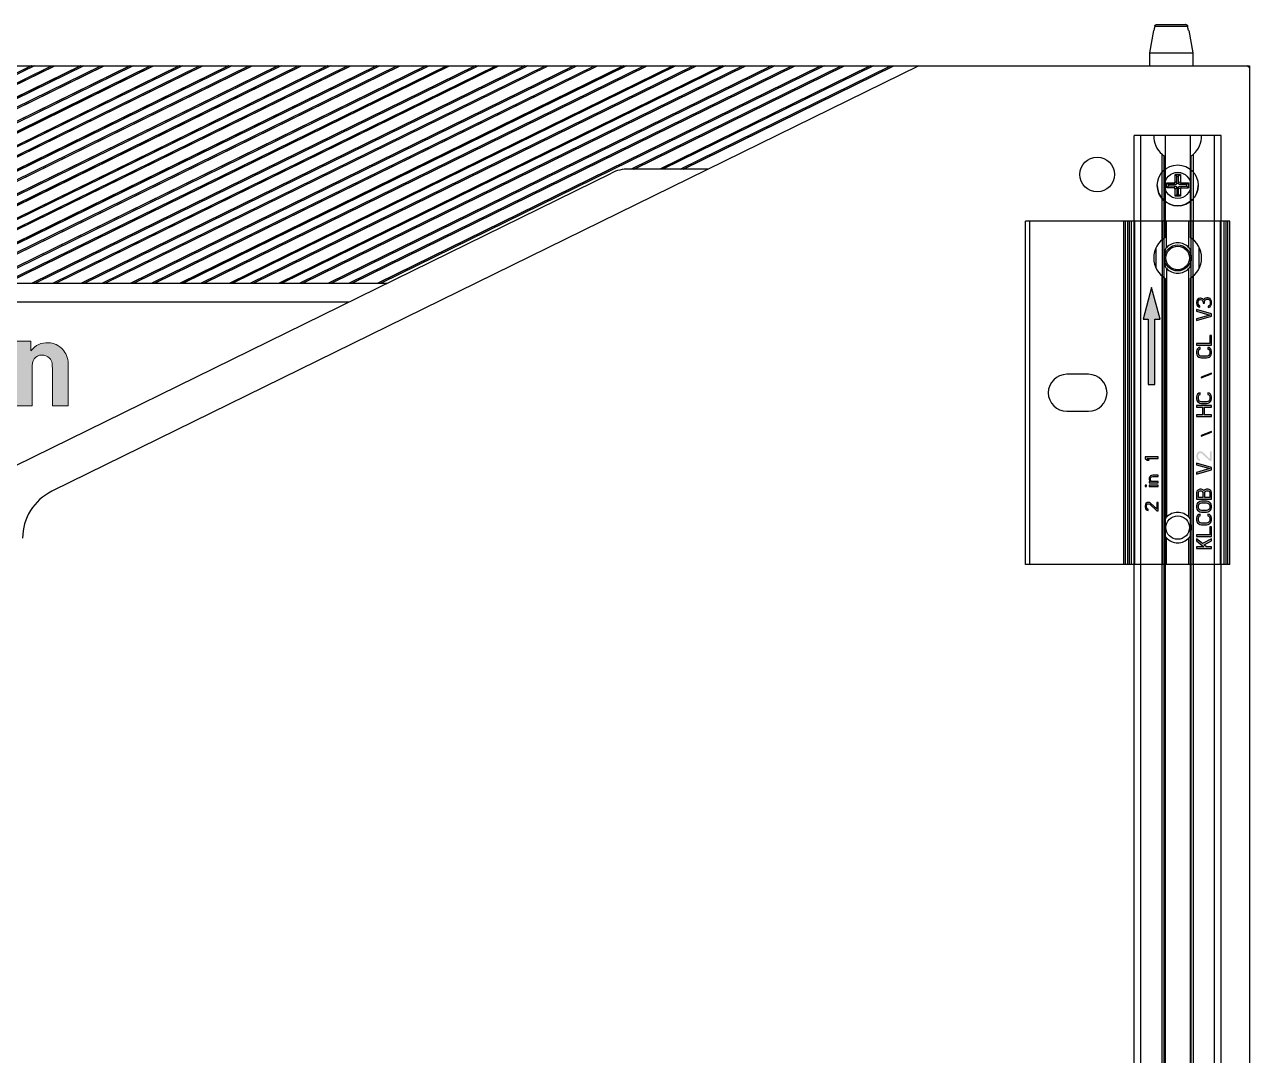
# Model space of a CAD drawing. Header units: millimetres. Extents: x 1927 to 14264, y 1863 to 5555.
# Drawn here: x 12292.3 to 12573.9, y 4583.4 to 4820.5 of the extents above; entities that cross this region are included whole.
import ezdxf

# ---------------------------------------------------------------- set-up
doc = ezdxf.new("R2010")
doc.units = ezdxf.units.MM
doc.layers.add('02___PRT_ALL_AXES', color=7, linetype='Continuous')
doc.layers.add('1轮廓线', color=7, linetype='Continuous', lineweight=25)
doc.layers.add('图层 1', color=7, linetype='Continuous', lineweight=18)

# ---------------------------------------------------------------- blocks, each defined once
blk = doc.blocks.new('rygj')
at = {"lineweight": 5, "true_color": 0x139b48}
h = blk.add_hatch(color=114, dxfattribs=at)
h.dxf.hatch_style = 1
h.paths.add_polyline_path([(5016.59, 3168.06), (5016.65, 3168.32), (5016.65, 3168.44), (5016.59, 3168.7), (5016.38, 3168.95), (5016.17, 3169.08), (5015.85, 3169.15), (5015.64, 3169.15), (5015.26, 3169.08), (5015.05, 3168.95), (5014.84, 3168.7), (5014.79, 3168.44), (5015.05, 3168.44), (5015.16, 3168.64), (5015.32, 3168.76), (5015.58, 3168.83), (5015.8, 3168.83), (5016.06, 3168.76), (5016.22, 3168.64), (5016.33, 3168.44), (5016.33, 3168.32), (5016.22, 3168.06), (5014.73, 3166.47), (5014.73, 3166.15), (5016.65, 3166.15), (5016.65, 3166.47), (5015.16, 3166.47), (5016.49, 3167.87)])
h.paths.add_polyline_path([(5020.62, 3169.15), (5020.31, 3169.15), (5020.31, 3168.83), (5020.62, 3168.83)])
h.paths.add_polyline_path([(5020.62, 3168.19), (5020.31, 3168.19), (5020.31, 3166.15), (5020.62, 3166.15)])
h.paths.add_polyline_path([(5021.74, 3167.87), (5021.99, 3167.93), (5022.24, 3167.87), (5022.37, 3167.81), (5022.49, 3167.68), (5022.56, 3167.36), (5022.56, 3166.15), (5022.87, 3166.15), (5022.87, 3167.36), (5022.81, 3167.68), (5022.74, 3167.87), (5022.62, 3168), (5022.43, 3168.12), (5022.24, 3168.19), (5021.99, 3168.19), (5021.74, 3168.12), (5021.56, 3168), (5021.43, 3167.87), (5021.43, 3168.19), (5021.12, 3168.19), (5021.12, 3166.15), (5021.43, 3166.15), (5021.43, 3167.61), (5021.56, 3167.74)])
h.paths.add_polyline_path([(5027.12, 3169.15), (5026.74, 3169.15), (5026.37, 3168.7), (5026.37, 3168.19), (5026.74, 3168.64), (5026.74, 3166.15), (5027.12, 3166.15)])
h = blk.add_hatch(color=114, dxfattribs=at)
h.dxf.hatch_style = 1
h.paths.add_polyline_path([(5043.78, 3168.4), (5043.78, 3166.9), (5058.78, 3166.9), (5058.78, 3165.7), (5066.06, 3167.65), (5058.78, 3169.6), (5058.78, 3168.4)])
h = blk.add_hatch(color=114, dxfattribs=at)
h.dxf.hatch_style = 1
h.paths.add_polyline_path([(5052.29, 3156.45), (5052.23, 3156.82), (5051.98, 3157.12), (5051.73, 3157.27), (5051.42, 3157.35), (5050.87, 3157.35), (5050.56, 3157.27), (5050.31, 3157.12), (5050.06, 3156.82), (5049.94, 3156.53), (5049.87, 3156.15), (5049.87, 3155.04), (5049.94, 3154.67), (5050.06, 3154.37), (5050.31, 3154.07), (5050.56, 3153.92), (5050.87, 3153.85), (5051.42, 3153.85), (5051.73, 3153.92), (5051.98, 3154.07), (5052.23, 3154.37), (5052.29, 3154.74), (5051.92, 3154.74), (5051.86, 3154.52), (5051.67, 3154.37), (5051.42, 3154.29), (5050.87, 3154.29), (5050.62, 3154.37), (5050.43, 3154.52), (5050.31, 3154.74), (5050.25, 3155.04), (5050.25, 3156.15), (5050.31, 3156.45), (5050.43, 3156.68), (5050.62, 3156.82), (5050.87, 3156.9), (5051.42, 3156.9), (5051.67, 3156.82), (5051.86, 3156.68), (5051.92, 3156.45)])
h.paths.add_polyline_path([(5063.63, 3156.53), (5063.57, 3156.82), (5063.32, 3157.12), (5063.08, 3157.27), (5062.64, 3157.35), (5062.52, 3157.35), (5062.08, 3157.27), (5061.84, 3157.12), (5061.59, 3156.82), (5061.53, 3156.53), (5061.84, 3156.53), (5061.96, 3156.75), (5062.15, 3156.9), (5062.46, 3156.97), (5062.7, 3156.97), (5063.01, 3156.9), (5063.2, 3156.75), (5063.32, 3156.53), (5063.32, 3156.38), (5063.2, 3156.08), (5063.08, 3155.93), (5062.7, 3155.78), (5062.46, 3155.78), (5062.46, 3155.48), (5062.7, 3155.48), (5063.08, 3155.41), (5063.26, 3155.26), (5063.39, 3154.96), (5063.39, 3154.67), (5063.32, 3154.52), (5063.2, 3154.37), (5063.08, 3154.29), (5062.77, 3154.22), (5062.39, 3154.22), (5062.08, 3154.29), (5061.96, 3154.37), (5061.84, 3154.52), (5061.77, 3154.67), (5061.46, 3154.67), (5061.53, 3154.44), (5061.65, 3154.22), (5061.84, 3154.07), (5062.08, 3153.92), (5062.33, 3153.85), (5062.83, 3153.85), (5063.08, 3153.92), (5063.32, 3154.07), (5063.51, 3154.22), (5063.63, 3154.44), (5063.7, 3154.67), (5063.7, 3154.96), (5063.63, 3155.26), (5063.51, 3155.48), (5063.2, 3155.63), (5063.45, 3155.86), (5063.57, 3156.08), (5063.63, 3156.38)])
h.paths.add_polyline_path([(5060.6, 3157.35), (5059.73, 3154.29), (5058.86, 3157.35), (5058.49, 3157.35), (5059.48, 3153.85), (5059.98, 3153.85), (5060.97, 3157.35)])
h.paths.add_polyline_path([(5055.02, 3153.85), (5055.02, 3154.29), (5053.16, 3154.29), (5053.16, 3157.35), (5052.79, 3157.35), (5052.79, 3153.85)])
h.paths.add_polyline_path([(5041.82, 3156.45), (5041.76, 3156.82), (5041.51, 3157.12), (5041.26, 3157.27), (5040.95, 3157.35), (5040.39, 3157.35), (5040.08, 3157.27), (5039.83, 3157.12), (5039.59, 3156.82), (5039.46, 3156.53), (5039.4, 3156.15), (5039.4, 3155.04), (5039.46, 3154.67), (5039.59, 3154.37), (5039.83, 3154.07), (5040.08, 3153.92), (5040.39, 3153.85), (5040.95, 3153.85), (5041.26, 3153.92), (5041.51, 3154.07), (5041.76, 3154.37), (5041.82, 3154.74), (5041.45, 3154.74), (5041.38, 3154.52), (5041.2, 3154.37), (5040.95, 3154.29), (5040.39, 3154.29), (5040.14, 3154.37), (5039.96, 3154.52), (5039.83, 3154.74), (5039.77, 3155.04), (5039.77, 3156.15), (5039.83, 3156.45), (5039.96, 3156.68), (5040.14, 3156.82), (5040.39, 3156.9), (5040.95, 3156.9), (5041.2, 3156.82), (5041.38, 3156.68), (5041.45, 3156.45)])
h.paths.add_polyline_path([(5016.9, 3156.15), (5016.84, 3156.53), (5016.72, 3156.82), (5016.47, 3157.12), (5016.22, 3157.27), (5015.91, 3157.35), (5015.41, 3157.35), (5015.1, 3157.27), (5014.86, 3157.12), (5014.61, 3156.82), (5014.48, 3156.53), (5014.42, 3156.15), (5014.42, 3155.04), (5014.48, 3154.67), (5014.61, 3154.37), (5014.86, 3154.07), (5015.1, 3153.92), (5015.41, 3153.85), (5015.91, 3153.85), (5016.22, 3153.92), (5016.47, 3154.07), (5016.72, 3154.37), (5016.84, 3154.67), (5016.9, 3155.04)])
h.paths.add_polyline_path([(5028.37, 3156.53), (5028.31, 3156.82), (5028.06, 3157.12), (5027.81, 3157.27), (5027.44, 3157.35), (5027.19, 3157.35), (5026.76, 3157.27), (5026.51, 3157.12), (5026.26, 3156.82), (5026.2, 3156.53), (5026.51, 3156.53), (5026.63, 3156.75), (5026.82, 3156.9), (5027.13, 3156.97), (5027.38, 3156.97), (5027.69, 3156.9), (5027.87, 3156.75), (5028, 3156.53), (5028, 3156.38), (5027.87, 3156.08), (5026.14, 3154.22), (5026.14, 3153.85), (5028.37, 3153.85), (5028.37, 3154.22), (5026.63, 3154.22), (5028.18, 3155.86), (5028.31, 3156.08), (5028.37, 3156.38)])
h.paths.add_polyline_path([(5046.4, 3153.85), (5045.47, 3156.23), (5045.29, 3156.23), (5046.22, 3153.85)])
h.paths.add_polyline_path([(5025.27, 3157.35), (5024.4, 3154.29), (5023.53, 3157.35), (5023.16, 3157.35), (5024.15, 3153.85), (5024.65, 3153.85), (5025.64, 3157.35)])
h.paths.add_polyline_path([(5038.9, 3153.85), (5038.9, 3157.35), (5038.53, 3157.35), (5038.53, 3155.93), (5036.8, 3155.93), (5036.8, 3157.35), (5036.43, 3157.35), (5036.43, 3153.85), (5036.8, 3153.85), (5036.8, 3155.48), (5038.53, 3155.48), (5038.53, 3153.85)])
h.paths.add_polyline_path([(5019.69, 3156.23), (5019.69, 3156.53), (5019.63, 3156.75), (5019.44, 3157.05), (5019.19, 3157.27), (5018.89, 3157.35), (5017.4, 3157.35), (5017.4, 3153.85), (5018.89, 3153.85), (5019.19, 3153.92), (5019.44, 3154.14), (5019.63, 3154.44), (5019.69, 3154.67), (5019.69, 3155.04), (5019.63, 3155.26), (5019.44, 3155.56), (5019.32, 3155.63), (5019.44, 3155.71), (5019.63, 3156.01)])
h.paths.add_polyline_path([(5019.32, 3154.96), (5019.32, 3154.74), (5019.26, 3154.52), (5019.13, 3154.37), (5018.95, 3154.29), (5017.77, 3154.29), (5017.77, 3155.41), (5018.95, 3155.41), (5019.13, 3155.34), (5019.26, 3155.19)], flags=16)
h.paths.add_polyline_path([(5019.32, 3156.45), (5019.32, 3156.3), (5019.26, 3156.08), (5019.13, 3155.93), (5018.95, 3155.86), (5017.77, 3155.86), (5017.77, 3156.9), (5018.95, 3156.9), (5019.13, 3156.82), (5019.26, 3156.68)], flags=16)
h.paths.add_polyline_path([(5016.53, 3156.15), (5016.53, 3155.04), (5016.47, 3154.74), (5016.34, 3154.52), (5016.16, 3154.37), (5015.91, 3154.29), (5015.41, 3154.29), (5015.17, 3154.37), (5014.98, 3154.52), (5014.86, 3154.74), (5014.79, 3155.04), (5014.79, 3156.15), (5014.86, 3156.45), (5014.98, 3156.68), (5015.17, 3156.82), (5015.41, 3156.9), (5015.91, 3156.9), (5016.16, 3156.82), (5016.34, 3156.68), (5016.47, 3156.45)], flags=16)
h.paths.add_polyline_path([(5011.88, 3155.04), (5011.88, 3156.15), (5011.94, 3156.45), (5012.07, 3156.68), (5012.25, 3156.82), (5012.5, 3156.9), (5013.06, 3156.9), (5013.31, 3156.82), (5013.49, 3156.68), (5013.55, 3156.45), (5013.93, 3156.45), (5013.86, 3156.82), (5013.62, 3157.12), (5013.37, 3157.27), (5013.06, 3157.35), (5012.5, 3157.35), (5012.19, 3157.27), (5011.94, 3157.12), (5011.7, 3156.82), (5011.57, 3156.53), (5011.51, 3156.15), (5011.51, 3155.04), (5011.57, 3154.67), (5011.7, 3154.37), (5011.94, 3154.07), (5012.19, 3153.92), (5012.5, 3153.85), (5013.06, 3153.85), (5013.37, 3153.92), (5013.62, 3154.07), (5013.86, 3154.37), (5013.93, 3154.74), (5013.55, 3154.74), (5013.49, 3154.52), (5013.31, 3154.37), (5013.06, 3154.29), (5012.5, 3154.29), (5012.25, 3154.37), (5012.07, 3154.52), (5011.94, 3154.74)])
h.paths.add_polyline_path([(5011.01, 3153.85), (5011.01, 3154.29), (5009.15, 3154.29), (5009.15, 3157.35), (5008.78, 3157.35), (5008.78, 3153.85)])
h.paths.add_polyline_path([(5032.95, 3153.85), (5032.02, 3156.23), (5031.84, 3156.23), (5032.77, 3153.85)])
h.paths.add_polyline_path([(5006.43, 3155.63), (5006.43, 3157.35), (5006.06, 3157.35), (5006.06, 3153.85), (5006.43, 3153.85), (5006.43, 3155.04), (5006.86, 3155.56), (5007.79, 3153.85), (5008.29, 3153.85), (5007.17, 3155.93), (5008.29, 3157.35), (5007.79, 3157.35)])
at = {"color": 114, "linetype": 'Continuous', "true_color": 0x139b48}
for p, q in [((4442.06, 3171.65), (5101.06, 3171.65)), ((5101.06, 3151.65), (5101.06, 3171.65)), ((4442.06, 3170.15), (5101.06, 3170.15)), ((5016.22, 3168.06), (5014.73, 3166.47)), ((5014.84, 3168.7), (5014.79, 3168.44)), ((5014.79, 3168.44), (5015.05, 3168.44)), ((5015.05, 3168.95), (5014.84, 3168.7)), ((5015.26, 3169.08), (5015.05, 3168.95)), ((5015.05, 3168.44), (5015.16, 3168.64)), ((5015.16, 3168.64), (5015.32, 3168.76)), ((5015.16, 3166.47), (5016.49, 3167.87)), ((5015.64, 3169.15), (5015.26, 3169.08)), ((5015.32, 3168.76), (5015.58, 3168.83)), ((5015.58, 3168.83), (5015.8, 3168.83)), ((5015.85, 3169.15), (5015.64, 3169.15)), ((5015.8, 3168.83), (5016.06, 3168.76)), ((5016.17, 3169.08), (5015.85, 3169.15)), ((5016.06, 3168.76), (5016.22, 3168.64)), ((5016.38, 3168.95), (5016.17, 3169.08)), ((5016.22, 3168.64), (5016.33, 3168.44)), ((5016.33, 3168.32), (5016.22, 3168.06)), ((5016.33, 3168.44), (5016.33, 3168.32)), ((5016.59, 3168.7), (5016.38, 3168.95)), ((5016.49, 3167.87), (5016.59, 3168.06)), ((5016.65, 3168.44), (5016.59, 3168.7)), ((5016.59, 3168.06), (5016.65, 3168.32)), ((5016.65, 3168.32), (5016.65, 3168.44)), ((5020.62, 3169.15), (5020.31, 3169.15)), ((5020.31, 3169.15), (5020.31, 3168.83)), ((5020.31, 3168.83), (5020.62, 3168.83)), ((5020.62, 3168.19), (5020.31, 3168.19)), ((5020.31, 3168.19), (5020.31, 3166.15)), ((5020.62, 3168.83), (5020.62, 3169.15)), ((5020.62, 3166.15), (5020.62, 3168.19)), ((5021.43, 3168.19), (5021.12, 3168.19)), ((5021.12, 3168.19), (5021.12, 3166.15)), ((5021.43, 3167.87), (5021.43, 3168.19)), ((5021.56, 3168), (5021.43, 3167.87)), ((5021.43, 3167.61), (5021.56, 3167.74)), ((5021.43, 3166.15), (5021.43, 3167.61)), ((5021.74, 3168.12), (5021.56, 3168)), ((5021.56, 3167.74), (5021.74, 3167.87)), ((5021.99, 3168.19), (5021.74, 3168.12)), ((5021.74, 3167.87), (5021.99, 3167.93)), ((5022.24, 3168.19), (5021.99, 3168.19)), ((5021.99, 3167.93), (5022.24, 3167.87)), ((5022.43, 3168.12), (5022.24, 3168.19)), ((5022.24, 3167.87), (5022.37, 3167.81)), ((5022.37, 3167.81), (5022.49, 3167.68)), ((5022.62, 3168), (5022.43, 3168.12)), ((5022.49, 3167.68), (5022.56, 3167.36)), ((5022.74, 3167.87), (5022.62, 3168)), ((5022.81, 3167.68), (5022.74, 3167.87)), ((5022.87, 3167.36), (5022.81, 3167.68)), ((5026.74, 3169.15), (5026.37, 3168.7)), ((5026.37, 3168.7), (5026.37, 3168.19)), ((5026.37, 3168.19), (5026.74, 3168.64)), ((5027.12, 3169.15), (5026.74, 3169.15)), ((5026.74, 3168.64), (5026.74, 3166.15)), ((5027.12, 3166.15), (5027.12, 3169.15)), ((5058.78, 3168.4), (5043.78, 3168.4)), ((5043.78, 3168.4), (5043.78, 3166.9)), ((5066.06, 3167.65), (5058.78, 3169.6)), ((5058.78, 3169.6), (5058.78, 3168.4)), ((5058.78, 3165.7), (5066.06, 3167.65)), ((4495.01, 3165.25), (5068.7, 3165.25)), ((4495.4, 3164.75), (5068.31, 3164.75)), ((5014.73, 3166.47), (5014.73, 3166.15)), ((5014.73, 3166.15), (5016.65, 3166.15)), ((5016.65, 3166.47), (5015.16, 3166.47)), ((5016.65, 3166.15), (5016.65, 3166.47)), ((5020.31, 3166.15), (5020.62, 3166.15)), ((5021.12, 3166.15), (5021.43, 3166.15)), ((5022.56, 3167.36), (5022.56, 3166.15)), ((5022.56, 3166.15), (5022.87, 3166.15)), ((5022.87, 3166.15), (5022.87, 3167.36)), ((5026.74, 3166.15), (5027.12, 3166.15)), ((5043.78, 3166.9), (5058.78, 3166.9)), ((5058.78, 3166.9), (5058.78, 3165.7)), ((5101.06, 3164.49), (5077.57, 3164.49)), ((4495.01, 3158.05), (5068.7, 3158.05)), ((4495.4, 3158.55), (5068.31, 3158.55)), ((5006.43, 3157.35), (5006.06, 3157.35)), ((5006.06, 3157.35), (5006.06, 3153.85)), ((5007.79, 3157.35), (5006.43, 3155.63)), ((5006.43, 3155.63), (5006.43, 3157.35)), ((5007.17, 3155.93), (5008.29, 3157.35)), ((5008.29, 3157.35), (5007.79, 3157.35)), ((5009.15, 3157.35), (5008.78, 3157.35)), ((5008.78, 3157.35), (5008.78, 3153.85)), ((5009.15, 3154.29), (5009.15, 3157.35)), ((5011.57, 3156.53), (5011.51, 3156.15)), ((5011.7, 3156.82), (5011.57, 3156.53)), ((5011.94, 3157.12), (5011.7, 3156.82)), ((5011.88, 3156.15), (5011.94, 3156.45)), ((5012.19, 3157.27), (5011.94, 3157.12)), ((5011.94, 3156.45), (5012.07, 3156.68)), ((5012.07, 3156.68), (5012.25, 3156.82)), ((5012.5, 3157.35), (5012.19, 3157.27)), ((5012.25, 3156.82), (5012.5, 3156.9)), ((5013.06, 3157.35), (5012.5, 3157.35)), ((5012.5, 3156.9), (5013.06, 3156.9)), ((5013.37, 3157.27), (5013.06, 3157.35)), ((5013.06, 3156.9), (5013.31, 3156.82)), ((5013.31, 3156.82), (5013.49, 3156.68)), ((5013.62, 3157.12), (5013.37, 3157.27)), ((5013.49, 3156.68), (5013.55, 3156.45)), ((5013.55, 3156.45), (5013.93, 3156.45)), ((5013.86, 3156.82), (5013.62, 3157.12)), ((5013.93, 3156.45), (5013.86, 3156.82)), ((5014.48, 3156.53), (5014.42, 3156.15)), ((5014.61, 3156.82), (5014.48, 3156.53)), ((5014.86, 3157.12), (5014.61, 3156.82)), ((5014.79, 3156.15), (5014.86, 3156.45)), ((5015.1, 3157.27), (5014.86, 3157.12)), ((5014.86, 3156.45), (5014.98, 3156.68)), ((5014.98, 3156.68), (5015.17, 3156.82)), ((5015.41, 3157.35), (5015.1, 3157.27)), ((5015.17, 3156.82), (5015.41, 3156.9)), ((5015.91, 3157.35), (5015.41, 3157.35)), ((5015.41, 3156.9), (5015.91, 3156.9)), ((5016.22, 3157.27), (5015.91, 3157.35)), ((5015.91, 3156.9), (5016.16, 3156.82)), ((5016.16, 3156.82), (5016.34, 3156.68)), ((5016.47, 3157.12), (5016.22, 3157.27)), ((5016.34, 3156.68), (5016.47, 3156.45)), ((5016.72, 3156.82), (5016.47, 3157.12)), ((5016.47, 3156.45), (5016.53, 3156.15)), ((5016.84, 3156.53), (5016.72, 3156.82)), ((5016.9, 3156.15), (5016.84, 3156.53)), ((5018.89, 3157.35), (5017.4, 3157.35)), ((5017.4, 3157.35), (5017.4, 3153.85)), ((5017.77, 3156.9), (5018.95, 3156.9)), ((5017.77, 3155.86), (5017.77, 3156.9)), ((5019.19, 3157.27), (5018.89, 3157.35)), ((5018.95, 3156.9), (5019.13, 3156.82)), ((5019.13, 3156.82), (5019.26, 3156.68)), ((5019.44, 3157.05), (5019.19, 3157.27)), ((5019.26, 3156.68), (5019.32, 3156.45)), ((5019.32, 3156.3), (5019.26, 3156.08)), ((5019.32, 3156.45), (5019.32, 3156.3)), ((5019.63, 3156.75), (5019.44, 3157.05)), ((5019.69, 3156.53), (5019.63, 3156.75)), ((5019.63, 3156.01), (5019.69, 3156.23)), ((5019.69, 3156.23), (5019.69, 3156.53)), ((5023.53, 3157.35), (5023.16, 3157.35)), ((5023.16, 3157.35), (5024.15, 3153.85)), ((5024.4, 3154.29), (5023.53, 3157.35)), ((5025.27, 3157.35), (5024.4, 3154.29)), ((5024.65, 3153.85), (5025.64, 3157.35)), ((5025.64, 3157.35), (5025.27, 3157.35)), ((5032.02, 3156.23), (5031.84, 3156.23)), ((5031.84, 3156.23), (5032.77, 3153.85)), ((5032.95, 3153.85), (5032.02, 3156.23)), ((5036.8, 3157.35), (5036.43, 3157.35)), ((5036.43, 3157.35), (5036.43, 3153.85)), ((5036.8, 3155.93), (5036.8, 3157.35)), ((5038.9, 3157.35), (5038.53, 3157.35)), ((5038.53, 3157.35), (5038.53, 3155.93)), ((5038.9, 3153.85), (5038.9, 3157.35)), ((5039.46, 3156.53), (5039.4, 3156.15)), ((5039.59, 3156.82), (5039.46, 3156.53)), ((5039.83, 3157.12), (5039.59, 3156.82)), ((5039.77, 3156.15), (5039.83, 3156.45)), ((5040.08, 3157.27), (5039.83, 3157.12)), ((5039.83, 3156.45), (5039.96, 3156.68)), ((5039.96, 3156.68), (5040.14, 3156.82)), ((5040.39, 3157.35), (5040.08, 3157.27)), ((5040.14, 3156.82), (5040.39, 3156.9)), ((5040.95, 3157.35), (5040.39, 3157.35)), ((5040.39, 3156.9), (5040.95, 3156.9)), ((5041.26, 3157.27), (5040.95, 3157.35)), ((5040.95, 3156.9), (5041.2, 3156.82)), ((5041.2, 3156.82), (5041.38, 3156.68)), ((5041.51, 3157.12), (5041.26, 3157.27)), ((5041.38, 3156.68), (5041.45, 3156.45)), ((5041.45, 3156.45), (5041.82, 3156.45)), ((5041.76, 3156.82), (5041.51, 3157.12)), ((5041.82, 3156.45), (5041.76, 3156.82)), ((5045.47, 3156.23), (5045.29, 3156.23)), ((5045.29, 3156.23), (5046.22, 3153.85)), ((5046.4, 3153.85), (5045.47, 3156.23)), ((5049.94, 3156.53), (5049.87, 3156.15)), ((5050.06, 3156.82), (5049.94, 3156.53)), ((5050.31, 3157.12), (5050.06, 3156.82)), ((5050.25, 3156.15), (5050.31, 3156.45)), ((5050.56, 3157.27), (5050.31, 3157.12)), ((5050.31, 3156.45), (5050.43, 3156.68)), ((5050.43, 3156.68), (5050.62, 3156.82)), ((5050.87, 3157.35), (5050.56, 3157.27)), ((5050.62, 3156.82), (5050.87, 3156.9)), ((5051.42, 3157.35), (5050.87, 3157.35)), ((5050.87, 3156.9), (5051.42, 3156.9)), ((5051.73, 3157.27), (5051.42, 3157.35)), ((5051.42, 3156.9), (5051.67, 3156.82)), ((5051.67, 3156.82), (5051.86, 3156.68)), ((5051.98, 3157.12), (5051.73, 3157.27)), ((5051.86, 3156.68), (5051.92, 3156.45)), ((5051.92, 3156.45), (5052.29, 3156.45)), ((5052.23, 3156.82), (5051.98, 3157.12)), ((5052.29, 3156.45), (5052.23, 3156.82)), ((5053.16, 3157.35), (5052.79, 3157.35)), ((5052.79, 3157.35), (5052.79, 3153.85)), ((5053.16, 3154.29), (5053.16, 3157.35)), ((5058.86, 3157.35), (5058.49, 3157.35)), ((5058.49, 3157.35), (5059.48, 3153.85)), ((5059.73, 3154.29), (5058.86, 3157.35)), ((5060.6, 3157.35), (5059.73, 3154.29)), ((5059.98, 3153.85), (5060.97, 3157.35)), ((5060.97, 3157.35), (5060.6, 3157.35)), ((5061.59, 3156.82), (5061.53, 3156.53)), ((5061.53, 3156.53), (5061.84, 3156.53)), ((5061.84, 3157.12), (5061.59, 3156.82)), ((5062.08, 3157.27), (5061.84, 3157.12)), ((5061.84, 3156.53), (5061.96, 3156.75)), ((5061.96, 3156.75), (5062.15, 3156.9)), ((5062.52, 3157.35), (5062.08, 3157.27)), ((5062.15, 3156.9), (5062.46, 3156.97)), ((5062.46, 3156.97), (5062.7, 3156.97)), ((5062.64, 3157.35), (5062.52, 3157.35)), ((5063.08, 3157.27), (5062.64, 3157.35)), ((5062.7, 3156.97), (5063.01, 3156.9)), ((5063.01, 3156.9), (5063.2, 3156.75)), ((5063.32, 3157.12), (5063.08, 3157.27)), ((5063.2, 3156.75), (5063.32, 3156.53)), ((5063.32, 3156.38), (5063.2, 3156.08)), ((5063.57, 3156.82), (5063.32, 3157.12)), ((5063.32, 3156.53), (5063.32, 3156.38)), ((5063.63, 3156.53), (5063.57, 3156.82)), ((5063.57, 3156.08), (5063.63, 3156.38)), ((5063.63, 3156.38), (5063.63, 3156.53)), ((5101.06, 3158.81), (5077.57, 3158.81)), ((5006.06, 3153.85), (5006.43, 3153.85)), ((5006.43, 3155.04), (5006.86, 3155.56)), ((5006.43, 3153.85), (5006.43, 3155.04)), ((5006.86, 3155.56), (5007.79, 3153.85)), ((5008.29, 3153.85), (5007.17, 3155.93)), ((5007.79, 3153.85), (5008.29, 3153.85)), ((5008.78, 3153.85), (5011.01, 3153.85)), ((5011.01, 3154.29), (5009.15, 3154.29)), ((5011.01, 3153.85), (5011.01, 3154.29)), ((5011.51, 3156.15), (5011.51, 3155.04)), ((5011.51, 3155.04), (5011.57, 3154.67)), ((5011.57, 3154.67), (5011.7, 3154.37)), ((5011.7, 3154.37), (5011.94, 3154.07)), ((5011.88, 3155.04), (5011.88, 3156.15)), ((5011.94, 3154.74), (5011.88, 3155.04)), ((5012.07, 3154.52), (5011.94, 3154.74)), ((5011.94, 3154.07), (5012.19, 3153.92)), ((5012.25, 3154.37), (5012.07, 3154.52)), ((5012.19, 3153.92), (5012.5, 3153.85)), ((5012.5, 3154.29), (5012.25, 3154.37)), ((5013.06, 3154.29), (5012.5, 3154.29)), ((5012.5, 3153.85), (5013.06, 3153.85)), ((5013.31, 3154.37), (5013.06, 3154.29)), ((5013.06, 3153.85), (5013.37, 3153.92)), ((5013.49, 3154.52), (5013.31, 3154.37)), ((5013.37, 3153.92), (5013.62, 3154.07)), ((5013.55, 3154.74), (5013.49, 3154.52)), ((5013.93, 3154.74), (5013.55, 3154.74)), ((5013.62, 3154.07), (5013.86, 3154.37)), ((5013.86, 3154.37), (5013.93, 3154.74)), ((5014.42, 3156.15), (5014.42, 3155.04)), ((5014.42, 3155.04), (5014.48, 3154.67)), ((5014.48, 3154.67), (5014.61, 3154.37)), ((5014.61, 3154.37), (5014.86, 3154.07)), ((5014.79, 3155.04), (5014.79, 3156.15)), ((5014.86, 3154.74), (5014.79, 3155.04)), ((5014.98, 3154.52), (5014.86, 3154.74)), ((5014.86, 3154.07), (5015.1, 3153.92)), ((5015.17, 3154.37), (5014.98, 3154.52)), ((5015.1, 3153.92), (5015.41, 3153.85)), ((5015.41, 3154.29), (5015.17, 3154.37)), ((5015.91, 3154.29), (5015.41, 3154.29)), ((5015.41, 3153.85), (5015.91, 3153.85)), ((5016.16, 3154.37), (5015.91, 3154.29)), ((5015.91, 3153.85), (5016.22, 3153.92)), ((5016.34, 3154.52), (5016.16, 3154.37)), ((5016.22, 3153.92), (5016.47, 3154.07)), ((5016.47, 3154.74), (5016.34, 3154.52)), ((5016.53, 3155.04), (5016.47, 3154.74)), ((5016.47, 3154.07), (5016.72, 3154.37)), ((5016.53, 3156.15), (5016.53, 3155.04)), ((5016.72, 3154.37), (5016.84, 3154.67)), ((5016.84, 3154.67), (5016.9, 3155.04)), ((5016.9, 3155.04), (5016.9, 3156.15)), ((5017.4, 3153.85), (5018.89, 3153.85)), ((5018.95, 3155.86), (5017.77, 3155.86)), ((5017.77, 3155.41), (5018.95, 3155.41)), ((5017.77, 3154.29), (5017.77, 3155.41)), ((5018.95, 3154.29), (5017.77, 3154.29)), ((5018.89, 3153.85), (5019.19, 3153.92)), ((5019.13, 3155.93), (5018.95, 3155.86)), ((5018.95, 3155.41), (5019.13, 3155.34)), ((5019.13, 3154.37), (5018.95, 3154.29)), ((5019.26, 3156.08), (5019.13, 3155.93)), ((5019.13, 3155.34), (5019.26, 3155.19)), ((5019.26, 3154.52), (5019.13, 3154.37)), ((5019.19, 3153.92), (5019.44, 3154.14)), ((5019.26, 3155.19), (5019.32, 3154.96)), ((5019.32, 3154.74), (5019.26, 3154.52)), ((5019.32, 3155.63), (5019.44, 3155.71)), ((5019.44, 3155.56), (5019.32, 3155.63)), ((5019.32, 3154.96), (5019.32, 3154.74)), ((5019.44, 3155.71), (5019.63, 3156.01)), ((5019.63, 3155.26), (5019.44, 3155.56)), ((5019.44, 3154.14), (5019.63, 3154.44)), ((5019.69, 3155.04), (5019.63, 3155.26)), ((5019.63, 3154.44), (5019.69, 3154.67)), ((5019.69, 3154.67), (5019.69, 3155.04)), ((5024.15, 3153.85), (5024.65, 3153.85)), ((5032.77, 3153.85), (5032.95, 3153.85)), ((5036.43, 3153.85), (5036.8, 3153.85)), ((5038.53, 3155.93), (5036.8, 3155.93)), ((5036.8, 3155.48), (5038.53, 3155.48)), ((5036.8, 3153.85), (5036.8, 3155.48)), ((5038.53, 3155.48), (5038.53, 3153.85)), ((5038.53, 3153.85), (5038.9, 3153.85)), ((5039.4, 3156.15), (5039.4, 3155.04)), ((5039.4, 3155.04), (5039.46, 3154.67)), ((5039.46, 3154.67), (5039.59, 3154.37)), ((5039.59, 3154.37), (5039.83, 3154.07)), ((5039.77, 3155.04), (5039.77, 3156.15)), ((5039.83, 3154.74), (5039.77, 3155.04)), ((5039.96, 3154.52), (5039.83, 3154.74)), ((5039.83, 3154.07), (5040.08, 3153.92)), ((5040.14, 3154.37), (5039.96, 3154.52)), ((5040.08, 3153.92), (5040.39, 3153.85)), ((5040.39, 3154.29), (5040.14, 3154.37)), ((5040.95, 3154.29), (5040.39, 3154.29)), ((5040.39, 3153.85), (5040.95, 3153.85)), ((5041.2, 3154.37), (5040.95, 3154.29)), ((5040.95, 3153.85), (5041.26, 3153.92)), ((5041.38, 3154.52), (5041.2, 3154.37)), ((5041.26, 3153.92), (5041.51, 3154.07)), ((5041.45, 3154.74), (5041.38, 3154.52)), ((5041.82, 3154.74), (5041.45, 3154.74)), ((5041.51, 3154.07), (5041.76, 3154.37)), ((5041.76, 3154.37), (5041.82, 3154.74)), ((5046.22, 3153.85), (5046.4, 3153.85)), ((5049.87, 3156.15), (5049.87, 3155.04)), ((5049.87, 3155.04), (5049.94, 3154.67)), ((5049.94, 3154.67), (5050.06, 3154.37)), ((5050.06, 3154.37), (5050.31, 3154.07)), ((5050.25, 3155.04), (5050.25, 3156.15)), ((5050.31, 3154.74), (5050.25, 3155.04)), ((5050.43, 3154.52), (5050.31, 3154.74)), ((5050.31, 3154.07), (5050.56, 3153.92)), ((5050.62, 3154.37), (5050.43, 3154.52)), ((5050.56, 3153.92), (5050.87, 3153.85)), ((5050.87, 3154.29), (5050.62, 3154.37)), ((5051.42, 3154.29), (5050.87, 3154.29)), ((5050.87, 3153.85), (5051.42, 3153.85)), ((5051.67, 3154.37), (5051.42, 3154.29)), ((5051.42, 3153.85), (5051.73, 3153.92)), ((5051.86, 3154.52), (5051.67, 3154.37)), ((5051.73, 3153.92), (5051.98, 3154.07)), ((5051.92, 3154.74), (5051.86, 3154.52)), ((5052.29, 3154.74), (5051.92, 3154.74)), ((5051.98, 3154.07), (5052.23, 3154.37)), ((5052.23, 3154.37), (5052.29, 3154.74)), ((5052.79, 3153.85), (5055.02, 3153.85)), ((5055.02, 3154.29), (5053.16, 3154.29)), ((5055.02, 3153.85), (5055.02, 3154.29)), ((5059.48, 3153.85), (5059.98, 3153.85)), ((5061.77, 3154.67), (5061.46, 3154.67)), ((5061.46, 3154.67), (5061.53, 3154.44)), ((5061.53, 3154.44), (5061.65, 3154.22)), ((5061.65, 3154.22), (5061.84, 3154.07)), ((5061.84, 3154.52), (5061.77, 3154.67)), ((5061.96, 3154.37), (5061.84, 3154.52)), ((5061.84, 3154.07), (5062.08, 3153.92)), ((5062.08, 3154.29), (5061.96, 3154.37)), ((5062.39, 3154.22), (5062.08, 3154.29)), ((5062.08, 3153.92), (5062.33, 3153.85)), ((5062.33, 3153.85), (5062.83, 3153.85)), ((5062.77, 3154.22), (5062.39, 3154.22)), ((5062.7, 3155.78), (5062.46, 3155.78)), ((5062.46, 3155.78), (5062.46, 3155.48)), ((5062.46, 3155.48), (5062.7, 3155.48)), ((5063.08, 3155.93), (5062.7, 3155.78)), ((5062.7, 3155.48), (5063.08, 3155.41)), ((5063.08, 3154.29), (5062.77, 3154.22)), ((5062.83, 3153.85), (5063.08, 3153.92)), ((5063.2, 3156.08), (5063.08, 3155.93)), ((5063.08, 3155.41), (5063.26, 3155.26)), ((5063.2, 3154.37), (5063.08, 3154.29)), ((5063.08, 3153.92), (5063.32, 3154.07)), ((5063.2, 3155.63), (5063.45, 3155.86)), ((5063.51, 3155.48), (5063.2, 3155.63)), ((5063.32, 3154.52), (5063.2, 3154.37)), ((5063.26, 3155.26), (5063.39, 3154.96)), ((5063.39, 3154.67), (5063.32, 3154.52)), ((5063.32, 3154.07), (5063.51, 3154.22)), ((5063.39, 3154.96), (5063.39, 3154.67)), ((5063.45, 3155.86), (5063.57, 3156.08)), ((5063.63, 3155.26), (5063.51, 3155.48)), ((5063.51, 3154.22), (5063.63, 3154.44)), ((5063.7, 3154.96), (5063.63, 3155.26)), ((5063.63, 3154.44), (5063.7, 3154.67)), ((5063.7, 3154.67), (5063.7, 3154.96)), ((4442.06, 3153.15), (5101.06, 3153.15)), ((4442.06, 3151.65), (5101.06, 3151.65))]:
    blk.add_line(p, q, dxfattribs=at)
for start, end in [(87.9161, 139.1148), (220.8852, 272.0839)]:
    blk.add_arc((5100.86, 3161.65), 5.5, start, end, dxfattribs=at)
at = {"layer": '02___PRT_ALL_AXES', "color": 114, "linetype": 'Continuous', "true_color": 0x139b48}
for p, q in [((5070.49, 3166.61), (5075.22, 3166.61)), ((5077.01, 3165.25), (5096.7, 3165.25)), ((5077.4, 3164.75), (5096.31, 3164.75)), ((5068.14, 3164.49), (4464.57, 3164.49)), ((5068.14, 3158.81), (4464.57, 3158.81)), ((5070.49, 3156.69), (5075.22, 3156.69)), ((5077.01, 3158.05), (5096.7, 3158.05)), ((5077.4, 3158.55), (5096.31, 3158.55))]:
    blk.add_line(p, q, dxfattribs=at)
blk.add_circle((5072.86, 3161.65), 3, dxfattribs=at)
for centre, start, end in [((5072.86, 3161.65), 31.0806, 148.9194), ((5100.86, 3161.65), 139.1148, 145.6923), ((5072.86, 3161.65), 211.0806, 328.9194), ((5100.86, 3161.65), 214.3077, 220.8852)]:
    blk.add_arc(centre, 5.5, start, end, dxfattribs=at)
blk = doc.blocks.new('ETDHFN')
at = {"layer": '1轮廓线', "linetype": 'Continuous', "lineweight": 25}
for p, q in [((8839.51, 4023.65), (8839.91, 4023.25)), ((8839.51, 4022.45), (8839.51, 4023.65)), ((8839.51, 4023.65), (8841.12, 4023.65)), ((8841.41, 4025.55), (8841.81, 4025.15)), ((8841.41, 4023.94), (8841.41, 4025.55)), ((8841.41, 4025.55), (8842.61, 4025.55)), ((8841.81, 4025.15), (8842.21, 4025.15)), ((8841.81, 4023.54), (8841.81, 4025.15)), ((8842.61, 4025.55), (8842.21, 4025.15)), ((8842.21, 4023.54), (8842.21, 4025.15)), ((8842.61, 4025.55), (8842.61, 4023.94)), ((8842.9, 4023.65), (8844.51, 4023.65)), ((8844.51, 4023.65), (8844.11, 4023.25)), ((8844.51, 4023.65), (8844.51, 4022.45)), ((8839.51, 4022.45), (8839.91, 4022.85)), ((8841.12, 4022.45), (8839.51, 4022.45)), ((8839.91, 4023.25), (8839.91, 4022.85)), ((8841.52, 4023.25), (8839.91, 4023.25)), ((8841.52, 4022.85), (8839.91, 4022.85)), ((8841.41, 4020.55), (8841.41, 4022.16)), ((8841.41, 4020.55), (8841.81, 4020.95)), ((8841.81, 4022.56), (8841.81, 4020.95)), ((8841.81, 4020.95), (8842.21, 4020.95)), ((8842.21, 4020.95), (8842.21, 4022.56)), ((8842.61, 4020.55), (8842.21, 4020.95)), ((8844.11, 4023.25), (8842.5, 4023.25)), ((8842.5, 4022.85), (8844.11, 4022.85)), ((8842.61, 4022.16), (8842.61, 4020.55)), ((8842.9, 4022.45), (8844.51, 4022.45)), ((8844.11, 4022.85), (8844.11, 4023.25)), ((8844.51, 4022.45), (8844.11, 4022.85)), ((8842.61, 4020.55), (8841.41, 4020.55))]:
    blk.add_line(p, q, dxfattribs=at)
at = {"layer": '1轮廓线', "linetype": 'Continuous', "lineweight": 13}
for p, q in [((8841.12, 4023.65), (8841.52, 4023.25)), ((8841.41, 4023.94), (8841.81, 4023.54)), ((8842.61, 4023.94), (8842.21, 4023.54)), ((8842.9, 4023.65), (8842.5, 4023.25)), ((8841.12, 4022.45), (8841.52, 4022.85)), ((8841.41, 4022.16), (8841.81, 4022.56)), ((8842.61, 4022.16), (8842.21, 4022.56)), ((8842.9, 4022.45), (8842.5, 4022.85))]:
    blk.add_line(p, q, dxfattribs=at)
at = {"layer": '1轮廓线', "linetype": 'Continuous', "lineweight": 25}
for radius in [4.7, 3]:
    blk.add_circle((8842.01, 4023.05), radius, dxfattribs=at)
blk.add_arc((8842.01, 4023.05), 4.7, 180, 0, dxfattribs=at)
for points in [[(8841.12, 4023.65), (8841.18, 4023.65), (8841.24, 4023.68), (8841.29, 4023.7), (8841.33, 4023.74), (8841.36, 4023.77), (8841.39, 4023.82), (8841.41, 4023.88), (8841.41, 4023.94)], [(8841.81, 4023.54), (8841.81, 4023.48), (8841.79, 4023.42), (8841.77, 4023.37), (8841.73, 4023.33), (8841.69, 4023.3), (8841.64, 4023.27), (8841.59, 4023.25), (8841.52, 4023.25)], [(8842.5, 4023.25), (8842.43, 4023.25), (8842.38, 4023.27), (8842.33, 4023.3), (8842.29, 4023.33), (8842.26, 4023.37), (8842.23, 4023.42), (8842.21, 4023.48), (8842.21, 4023.54)], [(8842.61, 4023.94), (8842.61, 4023.88), (8842.63, 4023.82), (8842.66, 4023.77), (8842.69, 4023.74), (8842.73, 4023.7), (8842.78, 4023.68), (8842.84, 4023.65), (8842.9, 4023.65)], [(8841.41, 4022.16), (8841.41, 4022.23), (8841.39, 4022.28), (8841.36, 4022.33), (8841.33, 4022.37), (8841.29, 4022.4), (8841.24, 4022.43), (8841.18, 4022.45), (8841.12, 4022.45)], [(8841.52, 4022.85), (8841.59, 4022.85), (8841.64, 4022.83), (8841.69, 4022.81), (8841.73, 4022.77), (8841.76, 4022.73), (8841.79, 4022.68), (8841.81, 4022.63), (8841.81, 4022.56)], [(8842.21, 4022.56), (8842.21, 4022.63), (8842.23, 4022.68), (8842.25, 4022.73), (8842.29, 4022.77), (8842.33, 4022.81), (8842.38, 4022.83), (8842.43, 4022.85), (8842.5, 4022.85)], [(8842.9, 4022.45), (8842.84, 4022.45), (8842.78, 4022.43), (8842.73, 4022.41), (8842.69, 4022.37), (8842.66, 4022.33), (8842.63, 4022.28), (8842.61, 4022.23), (8842.61, 4022.16)]]:
    blk.add_open_spline(points, degree=2, knots=[0, 0, 0, 0.25, 0.25, 0.5, 0.5, 0.75, 0.75, 1, 1, 1], dxfattribs=at)
blk = doc.blocks.new('ERTFHGJ')
at = {"color": 40, "linetype": 'Continuous', "true_color": 0xf8d731}
for p, q in [((8878.46, 3617.77), (8878.46, 3696.77)), ((8925.46, 3696.77), (8878.46, 3696.77)), ((8879.46, 3617.77), (8879.46, 3696.77)), ((8900.96, 3696.77), (8900.96, 3617.77)), ((8901.46, 3617.77), (8901.46, 3696.77)), ((8901.96, 3617.77), (8901.96, 3696.77)), ((8902.4, 3617.77), (8902.4, 3696.77)), ((8902.87, 3617.77), (8902.87, 3696.77)), ((8903.46, 3617.77), (8903.46, 3696.77)), ((8903.54, 3696.77), (8903.54, 3617.77)), ((8903.6, 3617.77), (8903.6, 3696.77)), ((8909.88, 3696.77), (8909.88, 3617.77)), ((8910.38, 3617.77), (8910.38, 3696.77)), ((8910.88, 3690.64), (8910.88, 3696.77)), ((8916.03, 3690.64), (8916.03, 3696.77)), ((8916.53, 3617.77), (8916.53, 3696.77)), ((8917.03, 3617.77), (8917.03, 3696.77)), ((8923.31, 3617.77), (8923.31, 3696.77)), ((8923.38, 3696.77), (8923.38, 3617.77)), ((8923.46, 3617.77), (8923.46, 3696.77)), ((8924.04, 3696.77), (8924.04, 3617.77)), ((8924.51, 3696.77), (8924.51, 3617.77)), ((8924.96, 3617.77), (8924.96, 3696.77)), ((8925.46, 3617.77), (8925.46, 3696.77)), ((8910.88, 3685.9), (8910.88, 3628.64)), ((8916.03, 3628.64), (8916.03, 3685.9)), ((8892.96, 3661.52), (8887.96, 3661.52)), ((8887.96, 3653.02), (8892.96, 3653.02)), ((8910.88, 3617.77), (8910.88, 3623.9)), ((8916.03, 3617.77), (8916.03, 3623.9)), ((8925.46, 3617.77), (8878.46, 3617.77))]:
    blk.add_line(p, q, dxfattribs=at)
for centre in [(8913.46, 3688.27), (8913.46, 3626.27)]:
    blk.add_circle(centre, 2.7, dxfattribs=at)
for centre, radius, start, end in [((8913.46, 3688.27), 3.5, 42.6324, 137.3676), ((8913.46, 3688.27), 3.5, 222.6324, 317.3676), ((8887.96, 3657.27), 4.25, 90, 270), ((8892.96, 3657.27), 4.25, 270, 90), ((8913.46, 3626.27), 3.5, 42.6324, 137.3676), ((8913.46, 3626.27), 3.5, 222.6324, 317.3676)]:
    blk.add_arc(centre, radius, start, end, dxfattribs=at)
for points, knots in [([(8910.39, 3688.27), (8910.39, 3688.38), (8910.39, 3688.58), (8910.4, 3688.89), (8910.41, 3689.2), (8910.45, 3689.51), (8910.5, 3689.81), (8910.57, 3690.05), (8910.64, 3690.24), (8910.7, 3690.38), (8910.78, 3690.52), (8910.85, 3690.6), (8910.88, 3690.64)], [0, 0, 0, 0, 0.127092, 0.253318, 0.378322, 0.502266, 0.625619, 0.749056, 0.811111, 0.873552, 0.936512, 1, 1, 1, 1]), ([(8916.03, 3690.64), (8916.07, 3690.6), (8916.13, 3690.52), (8916.21, 3690.38), (8916.27, 3690.24), (8916.35, 3690.05), (8916.41, 3689.81), (8916.47, 3689.51), (8916.5, 3689.2), (8916.52, 3688.89), (8916.53, 3688.58), (8916.53, 3688.37), (8916.53, 3688.27)], [0, 0, 0, 0, 0.063487, 0.126447, 0.188887, 0.250942, 0.37438, 0.497732, 0.621676, 0.746681, 0.872907, 1, 1, 1, 1]), ([(8910.88, 3685.9), (8910.85, 3685.94), (8910.78, 3686.02), (8910.7, 3686.16), (8910.64, 3686.3), (8910.57, 3686.49), (8910.5, 3686.73), (8910.45, 3687.03), (8910.41, 3687.34), (8910.4, 3687.65), (8910.39, 3687.96), (8910.39, 3688.17), (8910.39, 3688.27)], [0, 0, 0, 0, 0.063495, 0.126469, 0.188905, 0.250963, 0.374396, 0.497744, 0.621683, 0.746682, 0.87291, 1, 1, 1, 1]), ([(8916.53, 3688.27), (8916.53, 3688.17), (8916.53, 3687.96), (8916.52, 3687.65), (8916.5, 3687.34), (8916.47, 3687.03), (8916.41, 3686.73), (8916.35, 3686.49), (8916.27, 3686.3), (8916.21, 3686.16), (8916.13, 3686.02), (8916.07, 3685.94), (8916.03, 3685.9)], [0, 0, 0, 0, 0.127092, 0.253319, 0.378323, 0.502267, 0.62562, 0.749057, 0.811112, 0.873553, 0.936512, 1, 1, 1, 1]), ([(8910.39, 3626.27), (8910.39, 3626.38), (8910.39, 3626.58), (8910.4, 3626.89), (8910.41, 3627.2), (8910.45, 3627.51), (8910.5, 3627.81), (8910.57, 3628.05), (8910.64, 3628.24), (8910.7, 3628.38), (8910.78, 3628.52), (8910.85, 3628.6), (8910.88, 3628.64)], [0, 0, 0, 0, 0.127092, 0.253318, 0.378322, 0.502266, 0.625619, 0.749056, 0.811111, 0.873552, 0.936512, 1, 1, 1, 1]), ([(8916.03, 3628.64), (8916.07, 3628.6), (8916.13, 3628.52), (8916.21, 3628.38), (8916.27, 3628.24), (8916.35, 3628.05), (8916.41, 3627.81), (8916.47, 3627.51), (8916.5, 3627.2), (8916.52, 3626.89), (8916.53, 3626.58), (8916.53, 3626.37), (8916.53, 3626.27)], [0, 0, 0, 0, 0.063487, 0.126447, 0.188887, 0.250942, 0.37438, 0.497732, 0.621676, 0.746681, 0.872907, 1, 1, 1, 1]), ([(8910.88, 3623.9), (8910.85, 3623.94), (8910.78, 3624.02), (8910.7, 3624.16), (8910.64, 3624.3), (8910.57, 3624.49), (8910.5, 3624.73), (8910.45, 3625.03), (8910.41, 3625.34), (8910.4, 3625.65), (8910.39, 3625.96), (8910.39, 3626.17), (8910.39, 3626.27)], [0, 0, 0, 0, 0.063495, 0.126469, 0.188905, 0.250963, 0.374396, 0.497744, 0.621683, 0.746682, 0.87291, 1, 1, 1, 1]), ([(8916.53, 3626.27), (8916.53, 3626.17), (8916.53, 3625.96), (8916.52, 3625.65), (8916.5, 3625.34), (8916.47, 3625.03), (8916.41, 3624.73), (8916.35, 3624.49), (8916.27, 3624.3), (8916.21, 3624.16), (8916.13, 3624.02), (8916.07, 3623.94), (8916.03, 3623.9)], [0, 0, 0, 0, 0.127092, 0.253319, 0.378323, 0.502267, 0.62562, 0.749057, 0.811112, 0.873553, 0.936512, 1, 1, 1, 1])]:
    blk.add_open_spline(points, degree=3, knots=knots, dxfattribs=at)
blk = doc.blocks.new('rsfv')
at = {"rotation": 90}
blk.add_blockref('rygj', (14412.27, 369.86), dxfattribs=at)
for name, p in [('ETDHFN', (2408.62, 1436.36)), ('ERTFHGJ', (2337.17, 1754.44))]:
    blk.add_blockref(name, p)
blk = doc.blocks.new('RYHF')
h = blk.add_hatch(color=256)
edge = h.paths.add_edge_path()
edge.add_spline(control_points=[(7112.47, 5795.88), (7112.47, 5795.88), (7112.47, 5810.72), (7112.47, 5810.72), (7112.47, 5810.72), (7115.8, 5810.72), (7115.8, 5810.72), (7115.8, 5810.72), (7115.8, 5808.52), (7115.8, 5808.52), (7116.96, 5809.9), (7118.13, 5810.45), (7119.9, 5810.4), (7120.86, 5810.4), (7122.37, 5809.76), (7123.13, 5808.85), (7123.86, 5807.92), (7124.39, 5807.15), (7124.39, 5805.45), (7124.39, 5805.45), (7124.39, 5795.88), (7124.39, 5795.88), (7124.39, 5795.88), (7120.75, 5795.88), (7120.75, 5795.88), (7120.75, 5795.88), (7120.75, 5804.19), (7120.75, 5804.19), (7120.75, 5804.67), (7120.75, 5805.2), (7120.67, 5805.69), (7120.61, 5806.08), (7120.39, 5806.51), (7120.07, 5806.85), (7119.14, 5807.85), (7117.43, 5807.82), (7116.57, 5806.72), (7116.12, 5806.13), (7116.08, 5805.56), (7116.08, 5804.11), (7116.08, 5804.11), (7116.08, 5795.88), (7116.08, 5795.88), (7116.08, 5795.88), (7112.47, 5795.88), (7112.47, 5795.88)], knot_values=[0, 0, 0, 0, 1, 1, 1, 2, 2, 2, 3, 3, 3, 4, 4, 4, 5, 5, 5, 6, 6, 6, 7, 7, 7, 8, 8, 8, 9, 9, 9, 10, 10, 10, 11, 11, 11, 12, 12, 12, 13, 13, 13, 14, 14, 14, 15, 15, 15, 15], degree=3, periodic=0)
at = {"color": 7, "linetype": 'Continuous'}
for p, q in [((7373.87, 5882.19), (7372.92, 5877.09)), ((7373.93, 5882.19), (7373.87, 5882.19)), ((7373.99, 5882.52), (7373.93, 5882.19)), ((7374.05, 5882.85), (7373.99, 5882.52)), ((7374.02, 5882.69), (7373.99, 5882.52)), ((7374.05, 5882.85), (7374.02, 5882.69)), ((7374.11, 5883.18), (7374.05, 5882.85)), ((7374.11, 5883.18), (7381.69, 5883.18)), ((7374.61, 5883.59), (7381.18, 5883.59)), ((7381.75, 5882.85), (7381.69, 5883.18)), ((7381.81, 5882.52), (7381.75, 5882.85)), ((7381.78, 5882.69), (7381.75, 5882.85)), ((7381.81, 5882.52), (7381.78, 5882.69)), ((7381.87, 5882.19), (7381.81, 5882.52)), ((7381.93, 5882.19), (7381.87, 5882.19)), ((7381.93, 5882.19), (7382.87, 5877.09)), ((7372.92, 5877.09), (7372.92, 5874.09)), ((7372.92, 5877.09), (7382.87, 5877.09)), ((7382.87, 5877.09), (7382.87, 5874.09)), ((6795.9, 5874.09), (7395.9, 5874.09)), ((7115.86, 5874.09), (7014.05, 5824.09)), ((7115.94, 5874.09), (7014.12, 5824.09)), ((7116.62, 5874.09), (7014.8, 5824.09)), ((7018.74, 5824.09), (7120.56, 5874.09)), ((7019.42, 5824.09), (7121.24, 5874.09)), ((7019.49, 5824.09), (7121.31, 5874.09)), ((7127.21, 5874.09), (7025.39, 5824.09)), ((7127.28, 5874.09), (7025.46, 5824.09)), ((7127.96, 5874.09), (7026.14, 5824.09)), ((7030.08, 5824.09), (7131.9, 5874.09)), ((7030.76, 5824.09), (7132.58, 5874.09)), ((7030.83, 5824.09), (7132.65, 5874.09)), ((7138.55, 5874.09), (7036.73, 5824.09)), ((7138.62, 5874.09), (7036.81, 5824.09)), ((7139.3, 5874.09), (7037.49, 5824.09)), ((7041.42, 5824.09), (7143.24, 5874.09)), ((7042.1, 5824.09), (7143.92, 5874.09)), ((7042.18, 5824.09), (7144, 5874.09)), ((7149.89, 5874.09), (7048.08, 5824.09)), ((7149.97, 5874.09), (7048.15, 5824.09)), ((7150.65, 5874.09), (7048.83, 5824.09)), ((7052.77, 5824.09), (7154.59, 5874.09)), ((7053.45, 5824.09), (7155.27, 5874.09)), ((7053.52, 5824.09), (7155.34, 5874.09)), ((7161.24, 5874.09), (7059.42, 5824.09)), ((7161.31, 5874.09), (7059.49, 5824.09)), ((7161.99, 5874.09), (7060.17, 5824.09)), ((7064.11, 5824.09), (7165.93, 5874.09)), ((7064.79, 5824.09), (7166.61, 5874.09)), ((7064.86, 5824.09), (7166.68, 5874.09)), ((7172.58, 5874.09), (7070.76, 5824.09)), ((7172.65, 5874.09), (7070.84, 5824.09)), ((7173.33, 5874.09), (7071.51, 5824.09)), ((7075.45, 5824.09), (7177.27, 5874.09)), ((7076.13, 5824.09), (7177.95, 5874.09)), ((7076.21, 5824.09), (7178.02, 5874.09)), ((7183.92, 5874.09), (7082.11, 5824.09)), ((7184, 5874.09), (7082.18, 5824.09)), ((7184.68, 5874.09), (7082.86, 5824.09)), ((7086.8, 5824.09), (7188.62, 5874.09)), ((7087.48, 5824.09), (7189.29, 5874.09)), ((7087.55, 5824.09), (7189.37, 5874.09)), ((7195.27, 5874.09), (7093.45, 5824.09)), ((7195.34, 5874.09), (7093.52, 5824.09)), ((7196.02, 5874.09), (7094.2, 5824.09)), ((7098.14, 5824.09), (7199.96, 5874.09)), ((7098.82, 5824.09), (7200.64, 5874.09)), ((7098.89, 5824.09), (7200.71, 5874.09)), ((7206.61, 5874.09), (7104.79, 5824.09)), ((7206.68, 5874.09), (7104.86, 5824.09)), ((7207.36, 5874.09), (7105.54, 5824.09)), ((7109.48, 5824.09), (7211.3, 5874.09)), ((7110.16, 5824.09), (7211.98, 5874.09)), ((7110.24, 5824.09), (7212.05, 5874.09)), ((7217.95, 5874.09), (7116.13, 5824.09)), ((7218.03, 5874.09), (7116.21, 5824.09)), ((7218.71, 5874.09), (7116.89, 5824.09)), ((7319.9, 5874.09), (7120.61, 5776.23)), ((7120.83, 5824.09), (7222.65, 5874.09)), ((7121.51, 5824.09), (7223.32, 5874.09)), ((7121.58, 5824.09), (7223.4, 5874.09)), ((7229.3, 5874.09), (7127.48, 5824.09)), ((7229.37, 5874.09), (7127.55, 5824.09)), ((7230.05, 5874.09), (7128.23, 5824.09)), ((7132.17, 5824.09), (7233.99, 5874.09)), ((7132.85, 5824.09), (7234.67, 5874.09)), ((7132.92, 5824.09), (7234.74, 5874.09)), ((7240.64, 5874.09), (7138.82, 5824.09)), ((7240.71, 5874.09), (7138.89, 5824.09)), ((7241.39, 5874.09), (7139.57, 5824.09)), ((7143.51, 5824.09), (7245.33, 5874.09)), ((7144.19, 5824.09), (7246.01, 5874.09)), ((7144.27, 5824.09), (7246.08, 5874.09)), ((7251.98, 5874.09), (7150.16, 5824.09)), ((7252.06, 5874.09), (7150.24, 5824.09)), ((7252.74, 5874.09), (7150.92, 5824.09)), ((7154.86, 5824.09), (7256.67, 5874.09)), ((7155.54, 5824.09), (7257.35, 5874.09)), ((7155.61, 5824.09), (7257.43, 5874.09)), ((7263.33, 5874.09), (7161.51, 5824.09)), ((7263.4, 5874.09), (7161.58, 5824.09)), ((7264.08, 5874.09), (7162.26, 5824.09)), ((7166.2, 5824.09), (7268.02, 5874.09)), ((7166.88, 5824.09), (7268.7, 5874.09)), ((7166.95, 5824.09), (7268.77, 5874.09)), ((7274.67, 5874.09), (7172.85, 5824.09)), ((7274.74, 5874.09), (7172.92, 5824.09)), ((7275.42, 5874.09), (7173.6, 5824.09)), ((7177.54, 5824.09), (7279.36, 5874.09)), ((7178.22, 5824.09), (7280.04, 5874.09)), ((7178.3, 5824.09), (7280.11, 5874.09)), ((7286.01, 5874.09), (7184.19, 5824.09)), ((7286.09, 5874.09), (7184.27, 5824.09)), ((7286.77, 5874.09), (7184.95, 5824.09)), ((7188.89, 5824.09), (7290.7, 5874.09)), ((7189.57, 5824.09), (7291.38, 5874.09)), ((7189.64, 5824.09), (7291.46, 5874.09)), ((7297.36, 5874.09), (7195.54, 5824.09)), ((7297.43, 5874.09), (7195.61, 5824.09)), ((7298.11, 5874.09), (7196.29, 5824.09)), ((7253.68, 5850.34), (7302.05, 5874.09)), ((7254.36, 5850.34), (7302.73, 5874.09)), ((7254.44, 5850.34), (7302.8, 5874.09)), ((7308.7, 5874.09), (7260.34, 5850.34)), ((7308.77, 5874.09), (7260.41, 5850.34)), ((7309.45, 5874.09), (7261.09, 5850.34)), ((7265.03, 5850.34), (7313.39, 5874.09)), ((7265.71, 5850.34), (7314.07, 5874.09)), ((7265.78, 5850.34), (7314.14, 5874.09)), ((7395.9, 5873.59), (7395.4, 5874.09)), ((7395.9, 5874.09), (7395.9, 5536.59)), ((7084.61, 5768.57), (7249.24, 5849.42)), ((7271.54, 5850.34), (7253.21, 5850.34)), ((7000.59, 5824.09), (7197.66, 5824.09)), ((6994.93, 5819.81), (7188.94, 5819.81))]:
    blk.add_line(p, q, dxfattribs=at)
for centre, radius in [((7360.9, 5849.09), 4), ((7379.4, 5846.59), 3)]:
    blk.add_circle(centre, radius, dxfattribs=at)
for centre, radius, start, end in [((7381.18, 5883.07), 0.522, 77.0352, 89.9936), ((7253.21, 5841.34), 9, 90, 116.1543), ((7125.9, 5765.45), 12, 116.1543, 180)]:
    blk.add_arc(centre, radius, start, end, dxfattribs=at)
for points, knots in [([(7374.11, 5883.18), (7374.11, 5883.19), (7374.12, 5883.23), (7374.14, 5883.26), (7374.15, 5883.29)], [0, 0, 0, 0, 0.249866, 1, 1, 1, 1]), ([(7374.15, 5883.29), (7374.15, 5883.31), (7374.17, 5883.34), (7374.19, 5883.38), (7374.21, 5883.39)], [0, 0, 0, 0, 0.500081, 1, 1, 1, 1]), ([(7374.21, 5883.39), (7374.22, 5883.41), (7374.24, 5883.44), (7374.27, 5883.46), (7374.29, 5883.47)], [0, 0, 0, 0, 0.499978, 1, 1, 1, 1]), ([(7374.29, 5883.47), (7374.3, 5883.49), (7374.33, 5883.51), (7374.37, 5883.53), (7374.38, 5883.54)], [0, 0, 0, 0, 0.500013, 1, 1, 1, 1]), ([(7374.38, 5883.54), (7374.4, 5883.55), (7374.44, 5883.56), (7374.48, 5883.57), (7374.5, 5883.58)], [0, 0, 0, 0, 0.499911, 1, 1, 1, 1]), ([(7374.5, 5883.58), (7374.51, 5883.58), (7374.55, 5883.59), (7374.58, 5883.59), (7374.61, 5883.59)], [0, 0, 0, 0, 0.250382, 1, 1, 1, 1]), ([(7381.3, 5883.58), (7381.32, 5883.57), (7381.36, 5883.56), (7381.4, 5883.55), (7381.41, 5883.54)], [0, 0, 0, 0, 0.500089, 1, 1, 1, 1]), ([(7381.41, 5883.54), (7381.43, 5883.53), (7381.47, 5883.51), (7381.5, 5883.49), (7381.51, 5883.47)], [0, 0, 0, 0, 0.499987, 1, 1, 1, 1]), ([(7381.51, 5883.47), (7381.53, 5883.46), (7381.56, 5883.44), (7381.58, 5883.41), (7381.59, 5883.39)], [0, 0, 0, 0, 0.500022, 1, 1, 1, 1]), ([(7381.59, 5883.39), (7381.6, 5883.38), (7381.63, 5883.34), (7381.64, 5883.31), (7381.65, 5883.29)], [0, 0, 0, 0, 0.499919, 1, 1, 1, 1]), ([(7381.65, 5883.29), (7381.66, 5883.28), (7381.67, 5883.25), (7381.68, 5883.21), (7381.69, 5883.18)], [0, 0, 0, 0, 0.250397, 1, 1, 1, 1])]:
    blk.add_open_spline(points, degree=3, knots=knots, dxfattribs=at)
at = {"layer": '图层 1', "lineweight": 0}
blk.add_open_spline([(7112.47, 5795.88), (7112.47, 5795.88), (7112.47, 5810.72), (7112.47, 5810.72), (7112.47, 5810.72), (7115.8, 5810.72), (7115.8, 5810.72), (7115.8, 5810.72), (7115.8, 5808.52), (7115.8, 5808.52), (7116.96, 5809.9), (7118.13, 5810.45), (7119.9, 5810.4), (7120.86, 5810.4), (7122.37, 5809.76), (7123.13, 5808.85), (7123.86, 5807.92), (7124.39, 5807.15), (7124.39, 5805.45), (7124.39, 5805.45), (7124.39, 5795.88), (7124.39, 5795.88), (7124.39, 5795.88), (7120.75, 5795.88), (7120.75, 5795.88), (7120.75, 5795.88), (7120.75, 5804.19), (7120.75, 5804.19), (7120.75, 5804.67), (7120.75, 5805.2), (7120.67, 5805.69), (7120.61, 5806.08), (7120.39, 5806.51), (7120.07, 5806.85), (7119.14, 5807.85), (7117.43, 5807.82), (7116.57, 5806.72), (7116.12, 5806.13), (7116.08, 5805.56), (7116.08, 5804.11), (7116.08, 5804.11), (7116.08, 5795.88), (7116.08, 5795.88), (7116.08, 5795.88), (7112.47, 5795.88), (7112.47, 5795.88)], degree=3, knots=[0, 0, 0, 0, 1, 1, 1, 2, 2, 2, 3, 3, 3, 4, 4, 4, 5, 5, 5, 6, 6, 6, 7, 7, 7, 8, 8, 8, 9, 9, 9, 10, 10, 10, 11, 11, 11, 12, 12, 12, 13, 13, 13, 14, 14, 14, 15, 15, 15, 15], dxfattribs=at)
blk = doc.blocks.new('*U345')
blk.add_blockref('RYHF', (-7095.9, -5710.09))
blk = doc.blocks.new('*U346')
at = {"color": 0, "linetype": 'ByBlock', "lineweight": -2, "transparency": 16777216}
blk.add_blockref('*U345', (2400, 1350), dxfattribs=at)

msp = doc.modelspace()

# ---------------------------------------------------------------- block references
for name, p in [('*U346', (9873.87292, 3297.0031)), ('rsfv', (1306.74628, -675.91128))]:
    msp.add_blockref(name, p)

doc.saveas('drawing.dxf')
